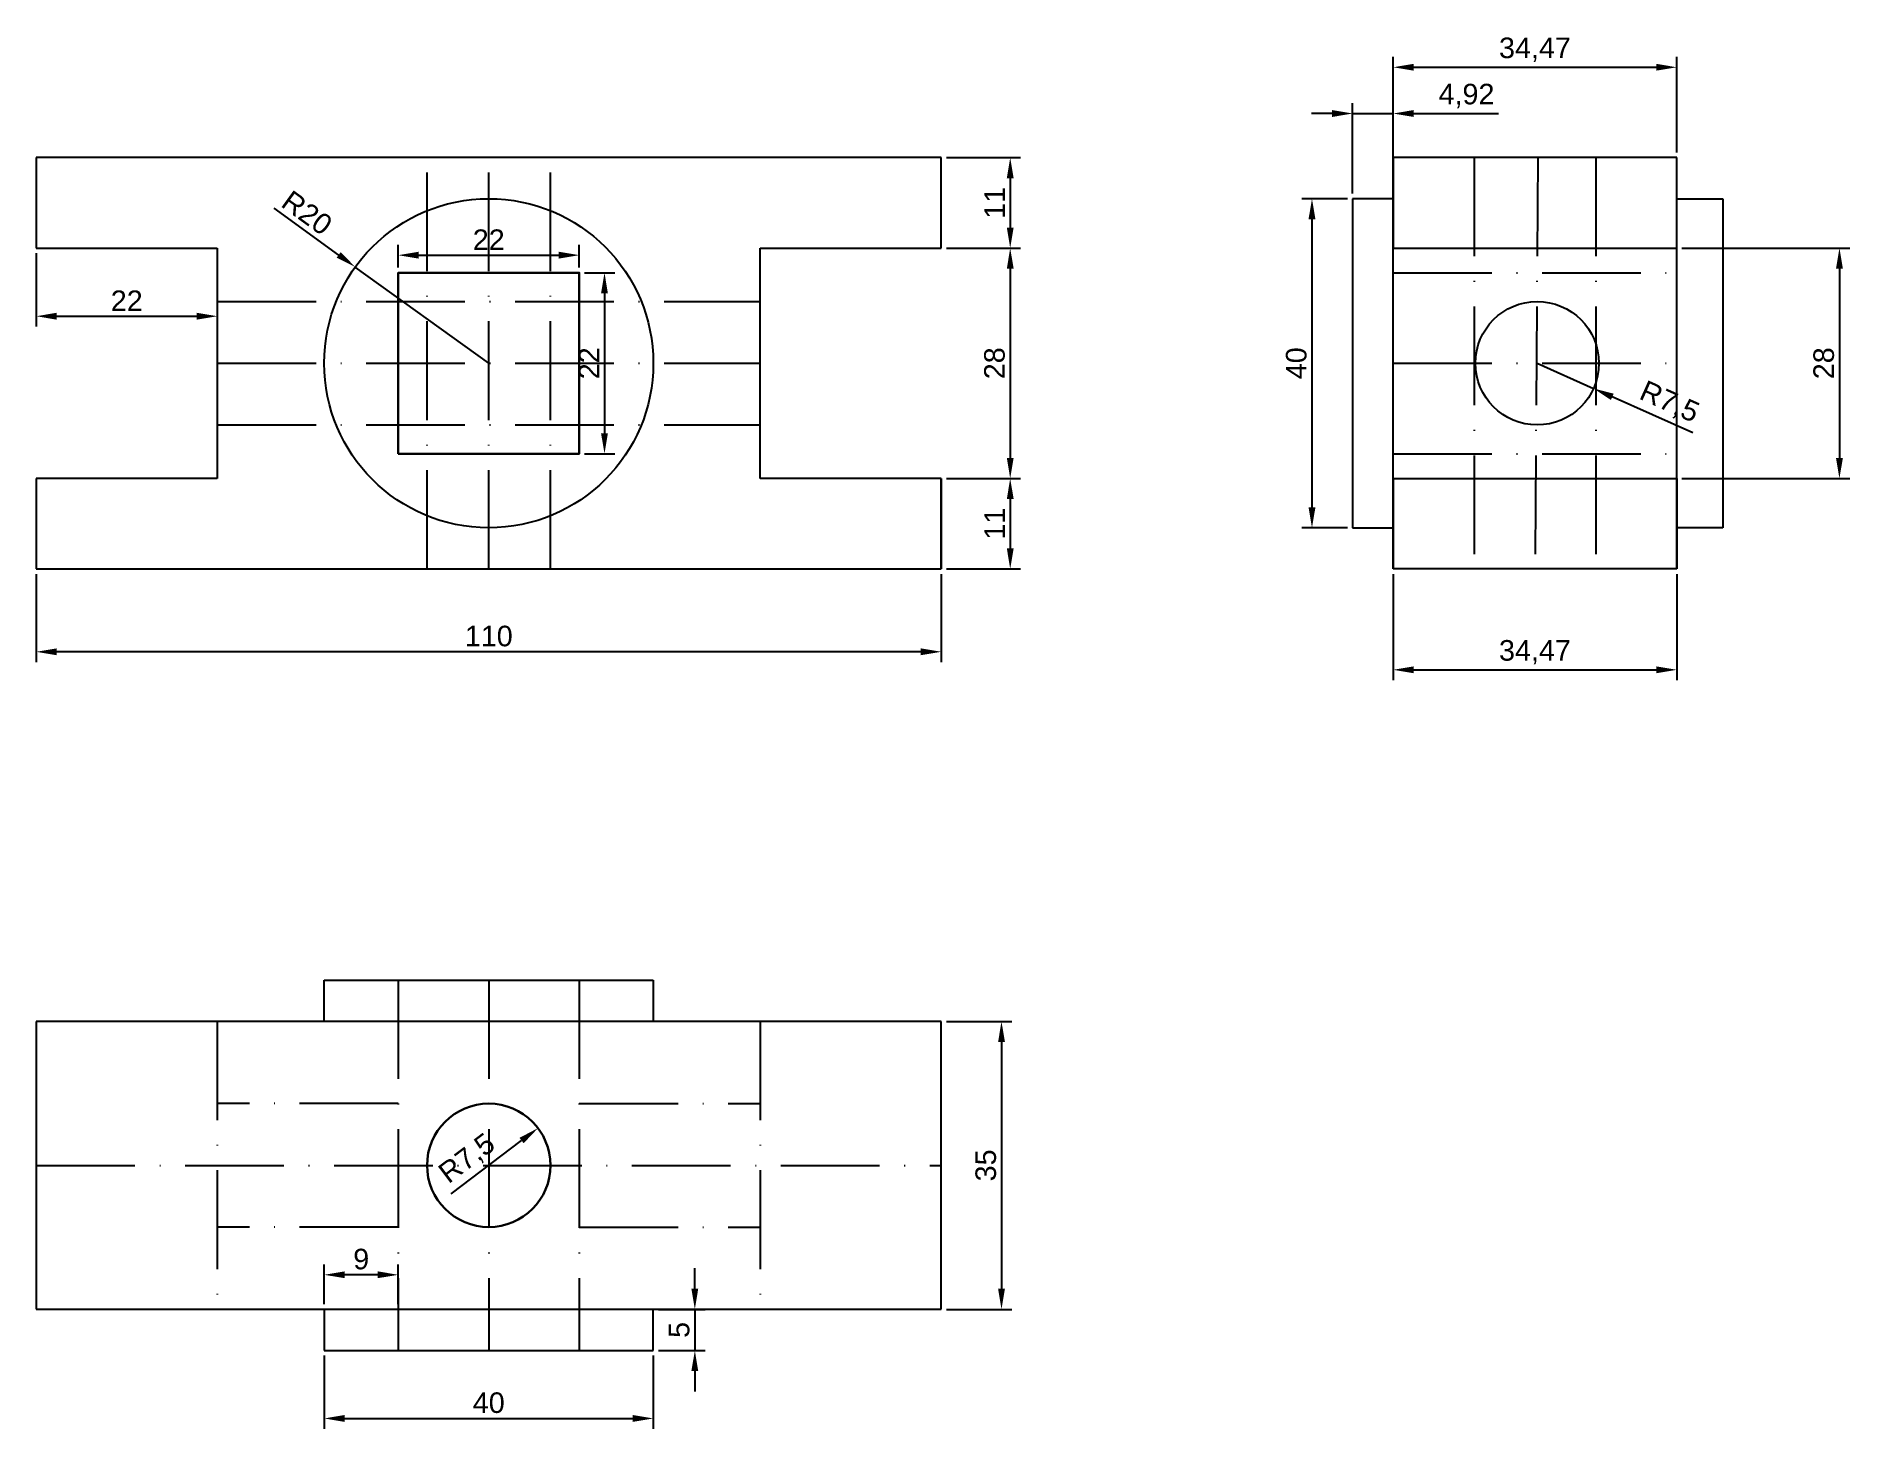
# Model space of a CAD drawing. Header units: millimetres. Extents: x 2195 to 2416, y 2107 to 2276.
import ezdxf

# ---------------------------------------------------------------- set-up
doc = ezdxf.new("R2010")
doc.units = ezdxf.units.MM
doc.linetypes.add('ACAD_ISO04W100', pattern=[30, 24, -3, 0, -3])
doc.linetypes.add('ACAD_ISO10W100', pattern=[18, 12, -3, 0, -3])
doc.layers.add('Cotas', color=5, linetype='Continuous')
doc.layers.add('Ocultas', color=255, linetype='ACAD_ISO04W100', transparency=0.45)
doc.layers.add('Trazos', color=7, linetype='Continuous', lineweight=30)
doc.styles.get("Standard").update_dxf_attribs({"font": 'arial.ttf'})
doc.dimstyles.new('ISO-25', dxfattribs={"dimtxt": 2.5, "dimasz": 2.5, "dimexe": 1.25, "dimexo": 0.625, "dimtad": 1, "dimtxsty": 'Standard', "dimcen": 2.5, "dimadec": 0, "dimazin": 0, "dimtfac": 1, "dimtmove": 0, "dimatfit": 3, "dimfxl": 1, "dimarcsym": 0})

# ---------------------------------------------------------------- blocks, each defined once
blk = doc.blocks.new('*D19')
at = {"layer": 'Cotas', "color": 0, "lineweight": -2, "transparency": 16777216}
for p, q in [((2306.06, 2261.16), (2315.06, 2261.16)), ((2313.81, 2258.66), (2313.81, 2252.66)), ((2306.06, 2250.16), (2315.06, 2250.16))]:
    blk.add_line(p, q, dxfattribs=at)
at = {"layer": 'Cotas', "color": 0, "transparency": 16777216}
for points in [[(2313.4, 2258.66), (2314.23, 2258.66), (2313.81, 2261.16)], [(2313.4, 2252.66), (2314.23, 2252.66), (2313.81, 2250.16)]]:
    blk.add_solid(points, dxfattribs=at)
at = {"layer": 'Defpoints', "color": 0, "transparency": 16777216}
for p in [(2305.43, 2261.16), (2305.43, 2250.16), (2313.81, 2250.16)]:
    blk.add_point(p, dxfattribs=at)
at = {"layer": 'Cotas', "color": 0, "transparency": 16777216, "insert": (2311.93, 2255.66), "char_height": 2.5, "attachment_point": 5, "rotation": 90}
blk.add_mtext('11', dxfattribs=at)
blk = doc.blocks.new('*D21')
at = {"layer": 'Cotas', "color": 0, "lineweight": -2, "transparency": 16777216}
for p, q in [((2306.06, 2250.16), (2315.06, 2250.16)), ((2313.81, 2247.66), (2313.81, 2224.66)), ((2306.06, 2222.16), (2315.06, 2222.16))]:
    blk.add_line(p, q, dxfattribs=at)
at = {"layer": 'Cotas', "color": 0, "transparency": 16777216}
for points in [[(2313.4, 2247.66), (2314.23, 2247.66), (2313.81, 2250.16)], [(2313.4, 2224.66), (2314.23, 2224.66), (2313.81, 2222.16)]]:
    blk.add_solid(points, dxfattribs=at)
at = {"layer": 'Defpoints', "color": 0, "transparency": 16777216}
for p in [(2305.43, 2250.16), (2305.43, 2222.16), (2313.81, 2222.16)]:
    blk.add_point(p, dxfattribs=at)
at = {"layer": 'Cotas', "color": 0, "transparency": 16777216, "insert": (2311.91, 2236.16), "char_height": 2.5, "attachment_point": 5, "rotation": 90}
blk.add_mtext('28', dxfattribs=at)
blk = doc.blocks.new('*D22')
at = {"layer": 'Cotas', "color": 0, "lineweight": -2, "transparency": 16777216}
for p, q in [((2306.06, 2222.16), (2315.06, 2222.16)), ((2313.81, 2219.66), (2313.81, 2213.66)), ((2306.06, 2211.16), (2315.06, 2211.16))]:
    blk.add_line(p, q, dxfattribs=at)
at = {"layer": 'Cotas', "color": 0, "transparency": 16777216}
for points in [[(2313.4, 2219.66), (2314.23, 2219.66), (2313.81, 2222.16)], [(2313.4, 2213.66), (2314.23, 2213.66), (2313.81, 2211.16)]]:
    blk.add_solid(points, dxfattribs=at)
at = {"layer": 'Defpoints', "color": 0, "transparency": 16777216}
for p in [(2305.43, 2222.16), (2305.43, 2211.16), (2313.81, 2211.16)]:
    blk.add_point(p, dxfattribs=at)
at = {"layer": 'Cotas', "color": 0, "transparency": 16777216, "insert": (2311.93, 2216.66), "char_height": 2.5, "attachment_point": 5, "rotation": 90}
blk.add_mtext('11', dxfattribs=at)
blk = doc.blocks.new('*D23')
at = {"layer": 'Cotas', "color": 0, "lineweight": -2, "transparency": 16777216}
for p, q in [((2195.43, 2210.54), (2195.43, 2199.84)), ((2305.43, 2210.54), (2305.43, 2199.84)), ((2302.93, 2201.09), (2197.93, 2201.09))]:
    blk.add_line(p, q, dxfattribs=at)
at = {"layer": 'Cotas', "color": 0, "transparency": 16777216}
for points in [[(2197.93, 2201.51), (2197.93, 2200.67), (2195.43, 2201.09)], [(2302.93, 2201.51), (2302.93, 2200.67), (2305.43, 2201.09)]]:
    blk.add_solid(points, dxfattribs=at)
at = {"layer": 'Defpoints', "color": 0, "transparency": 16777216}
for p in [(2195.43, 2211.16), (2305.43, 2211.16), (2195.43, 2201.09)]:
    blk.add_point(p, dxfattribs=at)
at = {"layer": 'Cotas', "color": 0, "transparency": 16777216, "insert": (2250.43, 2202.99), "char_height": 2.5, "attachment_point": 5}
blk.add_mtext('110', dxfattribs=at)
blk = doc.blocks.new('*D24')
at = {"layer": 'Cotas', "color": 0, "lineweight": -2, "transparency": 16777216}
for p, q in [((2239.43, 2247.79), (2239.43, 2250.55)), ((2261.43, 2247.79), (2261.43, 2250.55)), ((2241.93, 2249.3), (2258.93, 2249.3))]:
    blk.add_line(p, q, dxfattribs=at)
at = {"layer": 'Cotas', "color": 0, "transparency": 16777216}
for points in [[(2241.93, 2249.72), (2241.93, 2248.88), (2239.43, 2249.3)], [(2258.93, 2249.72), (2258.93, 2248.88), (2261.43, 2249.3)]]:
    blk.add_solid(points, dxfattribs=at)
at = {"layer": 'Defpoints', "color": 0, "transparency": 16777216}
for p in [(2261.43, 2249.3), (2239.43, 2247.16), (2261.43, 2247.16)]:
    blk.add_point(p, dxfattribs=at)
at = {"layer": 'Cotas', "color": 0, "transparency": 16777216, "insert": (2250.43, 2251.18), "char_height": 2.5, "attachment_point": 5}
blk.add_mtext('22', dxfattribs=at)
blk = doc.blocks.new('*D25')
at = {"layer": 'Cotas', "color": 0, "lineweight": -2, "transparency": 16777216}
for p, q in [((2262.06, 2247.16), (2265.75, 2247.16)), ((2264.5, 2244.66), (2264.5, 2227.66)), ((2262.06, 2225.16), (2265.75, 2225.16))]:
    blk.add_line(p, q, dxfattribs=at)
at = {"layer": 'Cotas', "color": 0, "transparency": 16777216}
for points in [[(2264.08, 2244.66), (2264.91, 2244.66), (2264.5, 2247.16)], [(2264.08, 2227.66), (2264.91, 2227.66), (2264.5, 2225.16)]]:
    blk.add_solid(points, dxfattribs=at)
at = {"layer": 'Defpoints', "color": 0, "transparency": 16777216}
for p in [(2261.43, 2247.16), (2261.43, 2225.16), (2264.5, 2225.16)]:
    blk.add_point(p, dxfattribs=at)
at = {"layer": 'Cotas', "color": 0, "transparency": 16777216, "insert": (2262.62, 2236.16), "char_height": 2.5, "attachment_point": 5, "rotation": 90}
blk.add_mtext('22', dxfattribs=at)
blk = doc.blocks.new('*D26')
at = {"layer": 'Cotas', "color": 0, "lineweight": -2, "transparency": 16777216}
for p, q in [((2224.3, 2255.01), (2232.18, 2249.32)), ((2250.43, 2236.16), (2234.21, 2247.86))]:
    blk.add_line(p, q, dxfattribs=at)
at = {"layer": 'Cotas', "color": 0, "transparency": 16777216}
blk.add_solid([(2232.43, 2249.66), (2231.94, 2248.99), (2234.21, 2247.86)], dxfattribs=at)
at = {"layer": 'Defpoints', "color": 0, "transparency": 16777216}
for p in [(2234.21, 2247.86), (2250.43, 2236.16)]:
    blk.add_point(p, dxfattribs=at)
at = {"layer": 'Cotas', "color": 0, "transparency": 16777216, "insert": (2228.34, 2254.44), "char_height": 2.5, "attachment_point": 5, "rotation": 324.2039}
blk.add_mtext('R20', dxfattribs=at)
blk = doc.blocks.new('*D27')
at = {"layer": 'Cotas', "color": 0, "lineweight": -2, "transparency": 16777216}
for p, q in [((2195.43, 2249.54), (2195.43, 2240.63)), ((2217.43, 2249.54), (2217.43, 2240.63)), ((2197.93, 2241.88), (2214.93, 2241.88))]:
    blk.add_line(p, q, dxfattribs=at)
at = {"layer": 'Cotas', "color": 0, "transparency": 16777216}
for points in [[(2197.93, 2242.3), (2197.93, 2241.46), (2195.43, 2241.88)], [(2214.93, 2242.3), (2214.93, 2241.46), (2217.43, 2241.88)]]:
    blk.add_solid(points, dxfattribs=at)
at = {"layer": 'Defpoints', "color": 0, "transparency": 16777216}
for p in [(2195.43, 2250.16), (2217.43, 2250.16), (2217.43, 2241.88)]:
    blk.add_point(p, dxfattribs=at)
at = {"layer": 'Cotas', "color": 0, "transparency": 16777216, "insert": (2206.43, 2243.76), "char_height": 2.5, "attachment_point": 5}
blk.add_mtext('22', dxfattribs=at)
blk = doc.blocks.new('*D28')
at = {"layer": 'Cotas', "color": 0, "lineweight": -2, "transparency": 16777216}
for p, q in [((2354.81, 2256.16), (2349.24, 2256.16)), ((2350.49, 2253.66), (2350.49, 2218.66)), ((2354.81, 2216.16), (2349.24, 2216.16))]:
    blk.add_line(p, q, dxfattribs=at)
at = {"layer": 'Cotas', "color": 0, "transparency": 16777216}
for points in [[(2350.07, 2253.66), (2350.91, 2253.66), (2350.49, 2256.16)], [(2350.07, 2218.66), (2350.91, 2218.66), (2350.49, 2216.16)]]:
    blk.add_solid(points, dxfattribs=at)
at = {"layer": 'Defpoints', "color": 0, "transparency": 16777216}
for p in [(2355.43, 2256.16), (2350.49, 2216.16), (2355.43, 2216.16)]:
    blk.add_point(p, dxfattribs=at)
at = {"layer": 'Cotas', "color": 0, "transparency": 16777216, "insert": (2348.59, 2236.16), "char_height": 2.5, "attachment_point": 5, "rotation": 90}
blk.add_mtext('40', dxfattribs=at)
blk = doc.blocks.new('*D29')
at = {"layer": 'Cotas', "color": 0, "lineweight": -2, "transparency": 16777216}
for p, q in [((2352.93, 2266.52), (2350.43, 2266.52)), ((2355.43, 2256.79), (2355.43, 2267.77)), ((2355.43, 2266.52), (2360.36, 2266.52)), ((2360.36, 2256.79), (2360.36, 2267.77)), ((2362.86, 2266.52), (2373.18, 2266.52))]:
    blk.add_line(p, q, dxfattribs=at)
at = {"layer": 'Cotas', "color": 0, "transparency": 16777216}
for points in [[(2352.93, 2266.94), (2352.93, 2266.1), (2355.43, 2266.52)], [(2362.86, 2266.94), (2362.86, 2266.1), (2360.36, 2266.52)]]:
    blk.add_solid(points, dxfattribs=at)
at = {"layer": 'Defpoints', "color": 0, "transparency": 16777216}
for p in [(2360.36, 2266.52), (2355.43, 2256.16), (2360.36, 2256.16)]:
    blk.add_point(p, dxfattribs=at)
at = {"layer": 'Cotas', "color": 0, "transparency": 16777216, "insert": (2369.27, 2268.65), "char_height": 2.5, "attachment_point": 5}
blk.add_mtext('4,92', dxfattribs=at)
blk = doc.blocks.new('*D30')
at = {"layer": 'Cotas', "color": 0, "lineweight": -2, "transparency": 16777216}
for p, q in [((2360.36, 2261.79), (2360.36, 2273.39)), ((2394.83, 2261.79), (2394.83, 2273.39)), ((2362.86, 2272.14), (2392.33, 2272.14))]:
    blk.add_line(p, q, dxfattribs=at)
at = {"layer": 'Cotas', "color": 0, "transparency": 16777216}
for points in [[(2362.86, 2272.56), (2362.86, 2271.73), (2360.36, 2272.14)], [(2392.33, 2272.56), (2392.33, 2271.73), (2394.83, 2272.14)]]:
    blk.add_solid(points, dxfattribs=at)
at = {"layer": 'Defpoints', "color": 0, "transparency": 16777216}
for p in [(2394.83, 2272.14), (2360.36, 2261.16), (2394.83, 2261.16)]:
    blk.add_point(p, dxfattribs=at)
at = {"layer": 'Cotas', "color": 0, "transparency": 16777216, "insert": (2377.59, 2274.27), "char_height": 2.5, "attachment_point": 5}
blk.add_mtext('34,47', dxfattribs=at)
blk = doc.blocks.new('*D31')
at = {"layer": 'Cotas', "color": 0, "lineweight": -2, "transparency": 16777216}
for p, q in [((2395.45, 2250.16), (2415.85, 2250.16)), ((2414.6, 2247.66), (2414.6, 2224.66)), ((2395.45, 2222.16), (2415.85, 2222.16))]:
    blk.add_line(p, q, dxfattribs=at)
at = {"layer": 'Cotas', "color": 0, "transparency": 16777216}
for points in [[(2414.18, 2247.66), (2415.02, 2247.66), (2414.6, 2250.16)], [(2414.18, 2224.66), (2415.02, 2224.66), (2414.6, 2222.16)]]:
    blk.add_solid(points, dxfattribs=at)
at = {"layer": 'Defpoints', "color": 0, "transparency": 16777216}
for p in [(2394.83, 2250.16), (2394.83, 2222.16), (2414.6, 2222.16)]:
    blk.add_point(p, dxfattribs=at)
at = {"layer": 'Cotas', "color": 0, "transparency": 16777216, "insert": (2412.7, 2236.16), "char_height": 2.5, "attachment_point": 5, "rotation": 90}
blk.add_mtext('28', dxfattribs=at)
blk = doc.blocks.new('*D32')
at = {"layer": 'Cotas', "color": 0, "lineweight": -2, "transparency": 16777216}
for p, q in [((2360.36, 2210.54), (2360.36, 2197.65)), ((2394.83, 2210.54), (2394.83, 2197.65)), ((2362.86, 2198.9), (2392.33, 2198.9))]:
    blk.add_line(p, q, dxfattribs=at)
at = {"layer": 'Cotas', "color": 0, "transparency": 16777216}
for points in [[(2362.86, 2199.32), (2362.86, 2198.48), (2360.36, 2198.9)], [(2392.33, 2199.32), (2392.33, 2198.48), (2394.83, 2198.9)]]:
    blk.add_solid(points, dxfattribs=at)
at = {"layer": 'Defpoints', "color": 0, "transparency": 16777216}
for p in [(2360.36, 2211.16), (2394.83, 2211.16), (2394.83, 2198.9)]:
    blk.add_point(p, dxfattribs=at)
at = {"layer": 'Cotas', "color": 0, "transparency": 16777216, "insert": (2377.59, 2201.03), "char_height": 2.5, "attachment_point": 5}
blk.add_mtext('34,47', dxfattribs=at)
blk = doc.blocks.new('*D33')
at = {"layer": 'Cotas', "color": 0, "lineweight": -2, "transparency": 16777216}
for p, q in [((2377.86, 2236.16), (2384.71, 2233.1)), ((2396.77, 2227.71), (2386.99, 2232.08))]:
    blk.add_line(p, q, dxfattribs=at)
at = {"layer": 'Cotas', "color": 0, "transparency": 16777216}
blk.add_solid([(2387.16, 2232.46), (2386.82, 2231.7), (2384.71, 2233.1)], dxfattribs=at)
at = {"layer": 'Defpoints', "color": 0, "transparency": 16777216}
for p in [(2377.86, 2236.16), (2384.71, 2233.1)]:
    blk.add_point(p, dxfattribs=at)
at = {"layer": 'Cotas', "color": 0, "transparency": 16777216, "insert": (2393.89, 2231.33), "char_height": 2.5, "attachment_point": 5, "rotation": 335.9216}
blk.add_mtext('R7,5', dxfattribs=at)
blk = doc.blocks.new('*D34')
at = {"layer": 'Cotas', "color": 0, "lineweight": -2, "transparency": 16777216}
blk.add_line((2245.88, 2135.22), (2254.42, 2141.68), dxfattribs=at)
at = {"layer": 'Cotas', "color": 0, "transparency": 16777216}
blk.add_solid([(2254.17, 2142.01), (2254.67, 2141.35), (2256.42, 2143.19)], dxfattribs=at)
at = {"layer": 'Defpoints', "color": 0, "transparency": 16777216}
for p in [(2256.42, 2143.19), (2250.43, 2138.66)]:
    blk.add_point(p, dxfattribs=at)
at = {"layer": 'Cotas', "color": 0, "transparency": 16777216, "insert": (2247.87, 2139.39), "char_height": 2.5, "attachment_point": 5, "rotation": 37.0805}
blk.add_mtext('R7,5', dxfattribs=at)
blk = doc.blocks.new('*D35')
at = {"layer": 'Cotas', "color": 0, "lineweight": -2, "transparency": 16777216}
for p, q in [((2306.06, 2156.16), (2314, 2156.16)), ((2312.75, 2153.66), (2312.75, 2123.66)), ((2306.06, 2121.16), (2314, 2121.16))]:
    blk.add_line(p, q, dxfattribs=at)
at = {"layer": 'Cotas', "color": 0, "transparency": 16777216}
for points in [[(2312.34, 2153.66), (2313.17, 2153.66), (2312.75, 2156.16)], [(2312.34, 2123.66), (2313.17, 2123.66), (2312.75, 2121.16)]]:
    blk.add_solid(points, dxfattribs=at)
at = {"layer": 'Defpoints', "color": 0, "transparency": 16777216}
for p in [(2305.43, 2156.16), (2305.43, 2121.16), (2312.75, 2121.16)]:
    blk.add_point(p, dxfattribs=at)
at = {"layer": 'Cotas', "color": 0, "transparency": 16777216, "insert": (2310.85, 2138.66), "char_height": 2.5, "attachment_point": 5, "rotation": 90}
blk.add_mtext('35', dxfattribs=at)
blk = doc.blocks.new('*D36')
at = {"layer": 'Cotas', "color": 0, "lineweight": -2, "transparency": 16777216}
for p, q in [((2230.43, 2115.54), (2230.43, 2106.65)), ((2270.43, 2115.54), (2270.43, 2106.65)), ((2232.93, 2107.9), (2267.93, 2107.9))]:
    blk.add_line(p, q, dxfattribs=at)
at = {"layer": 'Cotas', "color": 0, "transparency": 16777216}
for points in [[(2232.93, 2108.32), (2232.93, 2107.48), (2230.43, 2107.9)], [(2267.93, 2108.32), (2267.93, 2107.48), (2270.43, 2107.9)]]:
    blk.add_solid(points, dxfattribs=at)
at = {"layer": 'Defpoints', "color": 0, "transparency": 16777216}
for p in [(2230.43, 2116.16), (2270.43, 2116.16), (2270.43, 2107.9)]:
    blk.add_point(p, dxfattribs=at)
at = {"layer": 'Cotas', "color": 0, "transparency": 16777216, "insert": (2250.43, 2109.8), "char_height": 2.5, "attachment_point": 5}
blk.add_mtext('40', dxfattribs=at)
blk = doc.blocks.new('*D37')
at = {"layer": 'Cotas', "color": 0, "lineweight": -2, "transparency": 16777216}
for p, q in [((2275.48, 2123.66), (2275.48, 2126.16)), ((2271.06, 2121.16), (2276.73, 2121.16)), ((2275.48, 2121.16), (2275.48, 2116.16)), ((2271.06, 2116.16), (2276.73, 2116.16)), ((2275.48, 2113.66), (2275.48, 2111.16))]:
    blk.add_line(p, q, dxfattribs=at)
at = {"layer": 'Cotas', "color": 0, "transparency": 16777216}
for points in [[(2275.06, 2123.66), (2275.89, 2123.66), (2275.48, 2121.16)], [(2275.06, 2113.66), (2275.89, 2113.66), (2275.48, 2116.16)]]:
    blk.add_solid(points, dxfattribs=at)
at = {"layer": 'Defpoints', "color": 0, "transparency": 16777216}
for p in [(2270.43, 2121.16), (2270.43, 2116.16), (2275.48, 2116.16)]:
    blk.add_point(p, dxfattribs=at)
at = {"layer": 'Cotas', "color": 0, "transparency": 16777216, "insert": (2273.58, 2118.66), "char_height": 2.5, "attachment_point": 5, "rotation": 90}
blk.add_mtext('5', dxfattribs=at)
blk = doc.blocks.new('*D38')
at = {"layer": 'Cotas', "color": 0, "lineweight": -2, "transparency": 16777216}
for p, q in [((2230.43, 2121.79), (2230.43, 2126.61)), ((2236.93, 2125.36), (2232.93, 2125.36)), ((2239.43, 2121.79), (2239.43, 2126.61))]:
    blk.add_line(p, q, dxfattribs=at)
at = {"layer": 'Cotas', "color": 0, "transparency": 16777216}
for points in [[(2232.93, 2125.78), (2232.93, 2124.95), (2230.43, 2125.36)], [(2236.93, 2125.78), (2236.93, 2124.95), (2239.43, 2125.36)]]:
    blk.add_solid(points, dxfattribs=at)
at = {"layer": 'Defpoints', "color": 0, "transparency": 16777216}
for p in [(2230.43, 2125.36), (2230.43, 2121.16), (2239.43, 2121.16)]:
    blk.add_point(p, dxfattribs=at)
at = {"layer": 'Cotas', "color": 0, "transparency": 16777216, "insert": (2234.93, 2127.26), "char_height": 2.5, "attachment_point": 5}
blk.add_mtext('9', dxfattribs=at)

msp = doc.modelspace()

# ---------------------------------------------------------------- linework, layer by layer
for p, q in [((2305.433, 2261.164), (2195.433, 2261.164)), ((2195.433, 2261.164), (2195.433, 2250.164)), ((2305.433, 2250.164), (2305.433, 2261.164)), ((2195.433, 2250.164), (2217.433, 2250.164)), ((2217.433, 2250.164), (2217.433, 2222.164)), ((2283.433, 2222.164), (2283.433, 2250.164)), ((2283.433, 2250.164), (2305.433, 2250.164)), ((2217.433, 2222.164), (2195.433, 2222.164)), ((2195.433, 2222.164), (2195.433, 2211.164)), ((2305.433, 2222.164), (2283.433, 2222.164)), ((2195.433, 2211.164), (2305.433, 2211.164))]:
    msp.add_line(p, q)
at = {"linetype": 'Continuous'}
for p, q in [((2394.826, 2261.164), (2360.357, 2261.164)), ((2394.826, 2250.164), (2394.826, 2261.164)), ((2360.357, 2256.164), (2355.433, 2256.164)), ((2355.433, 2256.164), (2355.433, 2216.164)), ((2394.826, 2256.164), (2400.433, 2256.164)), ((2400.433, 2256.164), (2400.433, 2216.164)), ((2360.357, 2250.164), (2394.826, 2250.164)), ((2360.357, 2211.164), (2360.357, 2250.164)), ((2394.826, 2211.164), (2394.826, 2250.164)), ((2360.357, 2222.164), (2394.826, 2222.164)), ((2355.433, 2216.164), (2360.357, 2216.164)), ((2400.433, 2216.164), (2394.826, 2216.164)), ((2394.826, 2211.164), (2360.357, 2211.164)), ((2270.433, 2161.164), (2270.433, 2156.164))]:
    msp.add_line(p, q, dxfattribs=at)
at = {"linetype": 'ByBlock'}
for p, q in [((2230.433, 2156.164), (2230.433, 2161.164)), ((2230.433, 2161.164), (2270.433, 2161.164)), ((2305.433, 2156.164), (2195.433, 2156.164)), ((2195.433, 2156.164), (2195.433, 2121.164)), ((2305.433, 2121.164), (2305.433, 2156.164)), ((2195.433, 2121.164), (2305.433, 2121.164)), ((2230.433, 2121.164), (2230.433, 2116.164)), ((2270.433, 2116.164), (2270.433, 2121.164)), ((2230.433, 2116.164), (2270.433, 2116.164))]:
    msp.add_line(p, q, dxfattribs=at)
msp.add_circle((2250.433, 2236.164), 20)
at = {"linetype": 'Continuous'}
msp.add_circle((2377.863, 2236.164), 7.5, dxfattribs=at)
at = {"layer": 'Ocultas', "linetype": 'ACAD_ISO10W100'}
for p, q in [((2242.933, 2211.164), (2242.933, 2261.164)), ((2250.433, 2211.164), (2250.433, 2261.164)), ((2257.933, 2211.164), (2257.933, 2261.164)), ((2370.205, 2261.164), (2370.205, 2211.164)), ((2377.933, 2261.164), (2377.591, 2211.164)), ((2384.977, 2261.164), (2384.977, 2211.164)), ((2360.357, 2247.164), (2394.826, 2247.164)), ((2217.433, 2243.664), (2283.433, 2243.664)), ((2217.433, 2236.164), (2283.433, 2236.164)), ((2360.357, 2236.164), (2394.826, 2236.164)), ((2217.433, 2228.664), (2283.433, 2228.664)), ((2360.357, 2225.164), (2394.826, 2225.164)), ((2239.433, 2161.164), (2239.433, 2116.164)), ((2250.433, 2161.164), (2250.433, 2116.164)), ((2261.433, 2161.164), (2261.433, 2116.164)), ((2217.433, 2156.164), (2217.433, 2121.164)), ((2283.433, 2156.164), (2283.433, 2121.164)), ((2239.433, 2146.164), (2217.433, 2146.164)), ((2261.433, 2146.164), (2283.433, 2146.164)), ((2195.433, 2138.664), (2305.433, 2138.664)), ((2239.433, 2131.164), (2217.433, 2131.164)), ((2261.433, 2131.164), (2283.433, 2131.164))]:
    msp.add_line(p, q, dxfattribs=at)
at = {"layer": 'Trazos', "linetype": 'Continuous'}
for p, q in [((2360.357, 2261.164), (2360.357, 2250.164)), ((2360.357, 2211.164), (2360.357, 2222.164)), ((2394.826, 2222.164), (2394.826, 2211.164))]:
    msp.add_line(p, q, dxfattribs=at)
at = {"layer": 'Trazos'}
msp.add_line((2305.433, 2211.164), (2305.433, 2222.164), dxfattribs=at)
msp.add_lwpolyline([(2239.433, 2225.164), (2261.433, 2225.164), (2261.433, 2247.164), (2239.433, 2247.164)], close=True, dxfattribs=at)
at = {"layer": 'Trazos', "linetype": 'ByBlock'}
msp.add_circle((2250.433, 2138.664), 7.5, dxfattribs=at)

# ---------------------------------------------------------------- dimensions: what is measured, and where the dimension line sits
at = {"layer": 'Cotas'}
for base, p1, p2, picture, middle in [((2394.826, 2272.142), (2360.357, 2261.164), (2394.826, 2261.164), '*D30', (2377.591, 2274.269)), ((2360.357, 2266.52), (2355.433, 2256.164), (2360.357, 2256.164), '*D29', (2369.266, 2268.648)), ((2261.433, 2249.299), (2239.433, 2247.164), (2261.433, 2247.164), '*D24', (2250.433, 2251.179)), ((2217.433, 2241.879), (2195.433, 2250.164), (2217.433, 2250.164), '*D27', (2206.433, 2243.759)), ((2195.433, 2201.09), (2305.433, 2211.164), (2195.433, 2211.164), '*D23', (2250.433, 2202.991)), ((2394.826, 2198.9), (2360.357, 2211.164), (2394.826, 2211.164), '*D32', (2377.591, 2201.027)), ((2230.433, 2125.362), (2239.433, 2121.164), (2230.433, 2121.164), '*D38', (2234.933, 2127.264)), ((2270.433, 2107.899), (2230.433, 2116.164), (2270.433, 2116.164), '*D36', (2250.433, 2109.801))]:
    dim = msp.add_linear_dim(base=base, p1=p1, p2=p2, dimstyle='ISO-25', dxfattribs=at)
    dim.commit()
    dim.dimension.update_dxf_attribs({"geometry": picture, "text_midpoint": middle})
for base, p1, p2, picture, middle in [((2313.813, 2250.164), (2305.433, 2261.164), (2305.433, 2250.164), '*D19', (2311.933, 2255.664)), ((2350.491, 2216.164), (2355.433, 2256.164), (2355.433, 2216.164), '*D28', (2348.59, 2236.164)), ((2313.813, 2222.164), (2305.433, 2250.164), (2305.433, 2222.164), '*D21', (2311.911, 2236.164)), ((2414.601, 2222.164), (2394.826, 2250.164), (2394.826, 2222.164), '*D31', (2412.7, 2236.164)), ((2264.496, 2225.164), (2261.433, 2247.164), (2261.433, 2225.164), '*D25', (2262.616, 2236.164)), ((2313.813, 2211.164), (2305.433, 2222.164), (2305.433, 2211.164), '*D22', (2311.933, 2216.664)), ((2312.753, 2121.164), (2305.433, 2156.164), (2305.433, 2121.164), '*D35', (2310.851, 2138.664)), ((2275.477, 2116.164), (2270.433, 2121.164), (2270.433, 2116.164), '*D37', (2273.581, 2118.664))]:
    dim = msp.add_linear_dim(base=base, p1=p1, p2=p2, angle=90, dimstyle='ISO-25', dxfattribs=at)
    dim.commit()
    dim.dimension.update_dxf_attribs({"geometry": picture, "text_midpoint": middle})
for center, mpoint, picture, middle in [((2250.433, 2236.164), (2234.211, 2247.862), '*D26', (2228.341, 2254.439)), ((2377.863, 2236.164), (2384.711, 2233.104), '*D33', (2393.891, 2231.326))]:
    dim = msp.add_radius_dim(center=center, mpoint=mpoint, dimstyle='ISO-25', dxfattribs=at)
    dim.commit()
    dim.dimension.update_dxf_attribs({"geometry": picture, "text_midpoint": middle})
dim = msp.add_radius_dim(center=(2250.433, 2138.664), mpoint=(2256.416, 2143.186), dimstyle='ISO-25', dxfattribs=at)
dim.commit()
dim.dimension.update_dxf_attribs({"geometry": '*D34', "text_midpoint": (2249.151, 2137.695), "dimtype": 164})

doc.saveas('drawing.dxf')
